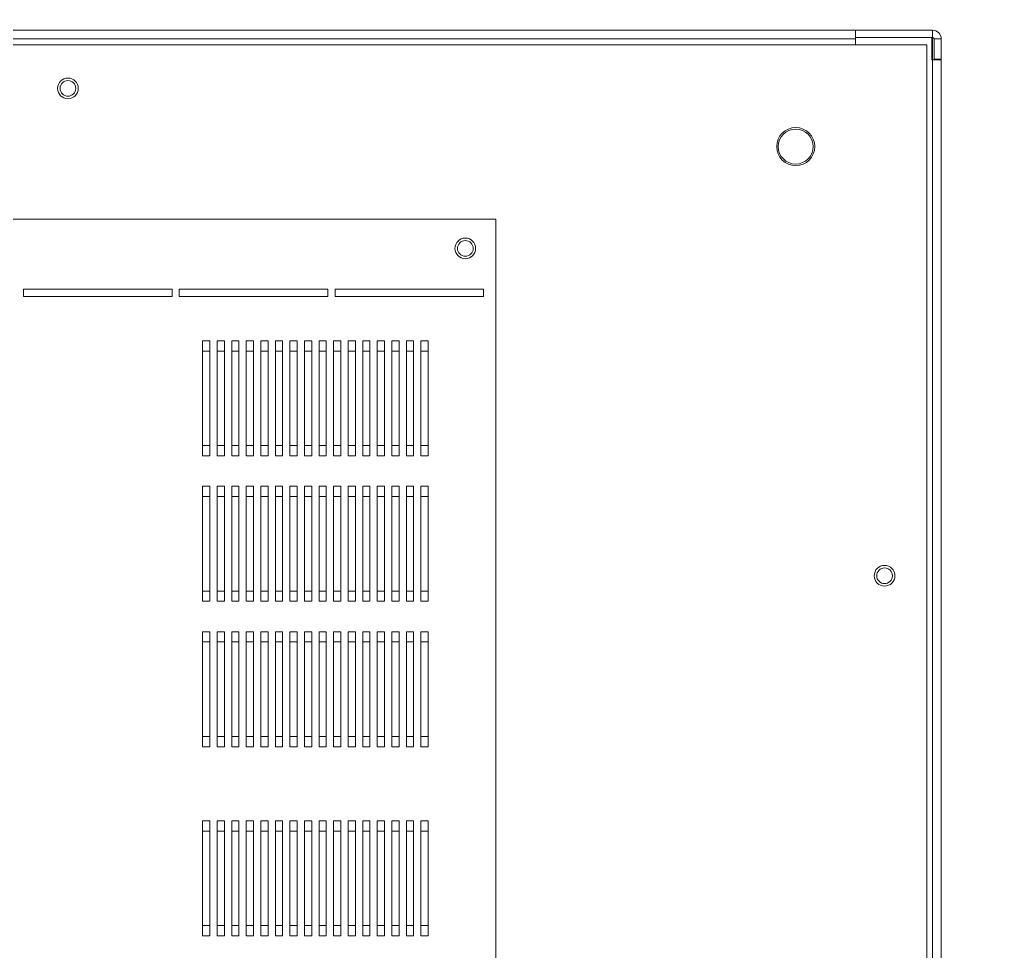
# Model space of a CAD drawing. Extents: x 758840 to 1108724, y -102573 to 143521.
# Drawn here: x 804017.5 to 804359, y 71526 to 71846.1 of the extents above; entities that cross this region are included whole.
import ezdxf
from ezdxf.xclip import XClip

# ---------------------------------------------------------------- set-up
doc = ezdxf.new("R2010")
doc.units = 0
doc.header["$LTSCALE"] = 1000
doc.header["$MEASUREMENT"] = 0
doc.layers.add('02电气-设备', color=255, linetype='Continuous')
doc.layers.add('钢盖板', color=6, linetype='Continuous')

# ---------------------------------------------------------------- blocks, each defined once
blk = doc.blocks.new('低压总进线柜')
at = {"linetype": 'Continuous', "lineweight": 15}
for p, q in [((-3, 1199), (-3, 10.2)), ((0, 10.2), (0, 1199)), ((2, 5), (2, 717.5)), ((150, 65), (150, 430.5)), ((173.25, 307.74), (173.25, 311.24)), ((175.75, 311.24), (173.25, 311.24)), ((175.75, 307.74), (175.75, 311.24)), ((178.25, 307.74), (178.25, 311.24)), ((180.75, 311.24), (178.25, 311.24)), ((180.75, 307.74), (180.75, 311.24)), ((183.25, 307.74), (183.25, 311.24)), ((185.75, 311.24), (183.25, 311.24)), ((185.75, 307.74), (185.75, 311.24)), ((188.25, 307.74), (188.25, 311.24)), ((190.75, 311.24), (188.25, 311.24)), ((190.75, 307.74), (190.75, 311.24)), ((193.25, 307.74), (193.25, 311.24)), ((195.75, 311.24), (193.25, 311.24)), ((195.75, 307.74), (195.75, 311.24)), ((198.25, 307.74), (198.25, 311.24)), ((200.75, 311.24), (198.25, 311.24)), ((200.75, 307.74), (200.75, 311.24)), ((203.25, 307.74), (203.25, 311.24)), ((205.75, 311.24), (203.25, 311.24)), ((205.75, 307.74), (205.75, 311.24)), ((208.25, 307.74), (208.25, 311.24)), ((210.75, 311.24), (208.25, 311.24)), ((210.75, 307.74), (210.75, 311.24)), ((213.25, 307.74), (213.25, 311.24)), ((215.75, 311.24), (213.25, 311.24)), ((215.75, 307.74), (215.75, 311.24)), ((218.25, 307.74), (218.25, 311.24)), ((220.75, 311.24), (218.25, 311.24)), ((220.75, 307.74), (220.75, 311.24)), ((223.25, 307.74), (223.25, 311.24)), ((225.75, 311.24), (223.25, 311.24)), ((225.75, 307.74), (225.75, 311.24)), ((228.25, 307.74), (228.25, 311.24)), ((230.75, 311.24), (228.25, 311.24)), ((230.75, 307.74), (230.75, 311.24)), ((233.25, 307.74), (233.25, 311.24)), ((235.75, 311.24), (233.25, 311.24)), ((235.75, 307.74), (235.75, 311.24)), ((238.25, 307.74), (238.25, 311.24)), ((240.75, 311.24), (238.25, 311.24)), ((240.75, 307.74), (240.75, 311.24)), ((243.25, 307.74), (243.25, 311.24)), ((245.75, 311.24), (243.25, 311.24)), ((245.75, 307.74), (245.75, 311.24)), ((248.25, 307.74), (248.25, 311.24)), ((250.75, 311.24), (248.25, 311.24)), ((250.75, 307.74), (250.75, 311.24)), ((175.75, 307.74), (173.25, 307.74)), ((173.25, 275.26), (173.25, 307.74)), ((175.75, 275.26), (175.75, 307.74)), ((180.75, 307.74), (178.25, 307.74)), ((178.25, 275.26), (178.25, 307.74)), ((180.75, 275.26), (180.75, 307.74)), ((185.75, 307.74), (183.25, 307.74)), ((183.25, 275.26), (183.25, 307.74)), ((185.75, 275.26), (185.75, 307.74)), ((190.75, 307.74), (188.25, 307.74)), ((188.25, 275.26), (188.25, 307.74)), ((190.75, 275.26), (190.75, 307.74)), ((195.75, 307.74), (193.25, 307.74)), ((193.25, 275.26), (193.25, 307.74)), ((195.75, 275.26), (195.75, 307.74)), ((200.75, 307.74), (198.25, 307.74)), ((198.25, 275.26), (198.25, 307.74)), ((200.75, 275.26), (200.75, 307.74)), ((205.75, 307.74), (203.25, 307.74)), ((203.25, 275.26), (203.25, 307.74)), ((205.75, 275.26), (205.75, 307.74)), ((210.75, 307.74), (208.25, 307.74)), ((208.25, 275.26), (208.25, 307.74)), ((210.75, 275.26), (210.75, 307.74)), ((215.75, 307.74), (213.25, 307.74)), ((213.25, 275.26), (213.25, 307.74)), ((215.75, 275.26), (215.75, 307.74)), ((220.75, 307.74), (218.25, 307.74)), ((218.25, 275.26), (218.25, 307.74)), ((220.75, 275.26), (220.75, 307.74)), ((225.75, 307.74), (223.25, 307.74)), ((223.25, 275.26), (223.25, 307.74)), ((225.75, 275.26), (225.75, 307.74)), ((230.75, 307.74), (228.25, 307.74)), ((228.25, 275.26), (228.25, 307.74)), ((230.75, 275.26), (230.75, 307.74)), ((235.75, 307.74), (233.25, 307.74)), ((233.25, 275.26), (233.25, 307.74)), ((235.75, 275.26), (235.75, 307.74)), ((240.75, 307.74), (238.25, 307.74)), ((238.25, 275.26), (238.25, 307.74)), ((240.75, 275.26), (240.75, 307.74)), ((245.75, 307.74), (243.25, 307.74)), ((243.25, 275.26), (243.25, 307.74)), ((245.75, 275.26), (245.75, 307.74)), ((250.75, 307.74), (248.25, 307.74)), ((248.25, 275.26), (248.25, 307.74)), ((250.75, 275.26), (250.75, 307.74)), ((175.75, 275.26), (173.25, 275.26)), ((173.25, 271.76), (173.25, 275.26)), ((175.75, 271.76), (175.75, 275.26)), ((180.75, 275.26), (178.25, 275.26)), ((178.25, 271.76), (178.25, 275.26)), ((180.75, 271.76), (180.75, 275.26)), ((185.75, 275.26), (183.25, 275.26)), ((183.25, 271.76), (183.25, 275.26)), ((185.75, 271.76), (185.75, 275.26)), ((190.75, 275.26), (188.25, 275.26)), ((188.25, 271.76), (188.25, 275.26)), ((190.75, 271.76), (190.75, 275.26)), ((195.75, 275.26), (193.25, 275.26)), ((193.25, 271.76), (193.25, 275.26)), ((195.75, 271.76), (195.75, 275.26)), ((200.75, 275.26), (198.25, 275.26)), ((198.25, 271.76), (198.25, 275.26)), ((200.75, 271.76), (200.75, 275.26)), ((205.75, 275.26), (203.25, 275.26)), ((203.25, 271.76), (203.25, 275.26)), ((205.75, 271.76), (205.75, 275.26)), ((210.75, 275.26), (208.25, 275.26)), ((208.25, 271.76), (208.25, 275.26)), ((210.75, 271.76), (210.75, 275.26)), ((215.75, 275.26), (213.25, 275.26)), ((213.25, 271.76), (213.25, 275.26)), ((215.75, 271.76), (215.75, 275.26)), ((220.75, 275.26), (218.25, 275.26)), ((218.25, 271.76), (218.25, 275.26)), ((220.75, 271.76), (220.75, 275.26)), ((225.75, 275.26), (223.25, 275.26)), ((223.25, 271.76), (223.25, 275.26)), ((225.75, 271.76), (225.75, 275.26)), ((230.75, 275.26), (228.25, 275.26)), ((228.25, 271.76), (228.25, 275.26)), ((230.75, 271.76), (230.75, 275.26)), ((235.75, 275.26), (233.25, 275.26)), ((233.25, 271.76), (233.25, 275.26)), ((235.75, 271.76), (235.75, 275.26)), ((240.75, 275.26), (238.25, 275.26)), ((238.25, 271.76), (238.25, 275.26)), ((240.75, 271.76), (240.75, 275.26)), ((245.75, 275.26), (243.25, 275.26)), ((243.25, 271.76), (243.25, 275.26)), ((245.75, 271.76), (245.75, 275.26)), ((250.75, 275.26), (248.25, 275.26)), ((248.25, 271.76), (248.25, 275.26)), ((250.75, 271.76), (250.75, 275.26)), ((173.25, 271.76), (175.75, 271.76)), ((178.25, 271.76), (180.75, 271.76)), ((183.25, 271.76), (185.75, 271.76)), ((188.25, 271.76), (190.75, 271.76)), ((193.25, 271.76), (195.75, 271.76)), ((198.25, 271.76), (200.75, 271.76)), ((203.25, 271.76), (205.75, 271.76)), ((208.25, 271.76), (210.75, 271.76)), ((213.25, 271.76), (215.75, 271.76)), ((218.25, 271.76), (220.75, 271.76)), ((223.25, 271.76), (225.75, 271.76)), ((228.25, 271.76), (230.75, 271.76)), ((233.25, 271.76), (235.75, 271.76)), ((238.25, 271.76), (240.75, 271.76)), ((243.25, 271.76), (245.75, 271.76)), ((248.25, 271.76), (250.75, 271.76)), ((175.75, 246.24), (173.25, 246.24)), ((173.25, 242.74), (173.25, 246.24)), ((175.75, 242.74), (175.75, 246.24)), ((180.75, 246.24), (178.25, 246.24)), ((178.25, 242.74), (178.25, 246.24)), ((180.75, 242.74), (180.75, 246.24)), ((185.75, 246.24), (183.25, 246.24)), ((183.25, 242.74), (183.25, 246.24)), ((185.75, 242.74), (185.75, 246.24)), ((190.75, 246.24), (188.25, 246.24)), ((188.25, 242.74), (188.25, 246.24)), ((190.75, 242.74), (190.75, 246.24)), ((195.75, 246.24), (193.25, 246.24)), ((193.25, 242.74), (193.25, 246.24)), ((195.75, 242.74), (195.75, 246.24)), ((200.75, 246.24), (198.25, 246.24)), ((198.25, 242.74), (198.25, 246.24)), ((200.75, 242.74), (200.75, 246.24)), ((205.75, 246.24), (203.25, 246.24)), ((203.25, 242.74), (203.25, 246.24)), ((205.75, 242.74), (205.75, 246.24)), ((210.75, 246.24), (208.25, 246.24)), ((208.25, 242.74), (208.25, 246.24)), ((210.75, 242.74), (210.75, 246.24)), ((215.75, 246.24), (213.25, 246.24)), ((213.25, 242.74), (213.25, 246.24)), ((215.75, 242.74), (215.75, 246.24)), ((220.75, 246.24), (218.25, 246.24)), ((218.25, 242.74), (218.25, 246.24)), ((220.75, 242.74), (220.75, 246.24)), ((225.75, 246.24), (223.25, 246.24)), ((223.25, 242.74), (223.25, 246.24)), ((225.75, 242.74), (225.75, 246.24)), ((230.75, 246.24), (228.25, 246.24)), ((228.25, 242.74), (228.25, 246.24)), ((230.75, 242.74), (230.75, 246.24)), ((235.75, 246.24), (233.25, 246.24)), ((233.25, 242.74), (233.25, 246.24)), ((235.75, 242.74), (235.75, 246.24)), ((240.75, 246.24), (238.25, 246.24)), ((238.25, 242.74), (238.25, 246.24)), ((240.75, 242.74), (240.75, 246.24)), ((245.75, 246.24), (243.25, 246.24)), ((243.25, 242.74), (243.25, 246.24)), ((245.75, 242.74), (245.75, 246.24)), ((250.75, 246.24), (248.25, 246.24)), ((248.25, 242.74), (248.25, 246.24)), ((250.75, 242.74), (250.75, 246.24)), ((175.75, 242.74), (173.25, 242.74)), ((173.25, 210.26), (173.25, 242.74)), ((175.75, 210.26), (175.75, 242.74)), ((180.75, 242.74), (178.25, 242.74)), ((178.25, 210.26), (178.25, 242.74)), ((180.75, 210.26), (180.75, 242.74)), ((185.75, 242.74), (183.25, 242.74)), ((183.25, 210.26), (183.25, 242.74)), ((185.75, 210.26), (185.75, 242.74)), ((190.75, 242.74), (188.25, 242.74)), ((188.25, 210.26), (188.25, 242.74)), ((190.75, 210.26), (190.75, 242.74)), ((195.75, 242.74), (193.25, 242.74)), ((193.25, 210.26), (193.25, 242.74)), ((195.75, 210.26), (195.75, 242.74)), ((200.75, 242.74), (198.25, 242.74)), ((198.25, 210.26), (198.25, 242.74)), ((200.75, 210.26), (200.75, 242.74)), ((205.75, 242.74), (203.25, 242.74)), ((203.25, 210.26), (203.25, 242.74)), ((205.75, 210.26), (205.75, 242.74)), ((210.75, 242.74), (208.25, 242.74)), ((208.25, 210.26), (208.25, 242.74)), ((210.75, 210.26), (210.75, 242.74)), ((215.75, 242.74), (213.25, 242.74)), ((213.25, 210.26), (213.25, 242.74)), ((215.75, 210.26), (215.75, 242.74)), ((220.75, 242.74), (218.25, 242.74)), ((218.25, 210.26), (218.25, 242.74)), ((220.75, 210.26), (220.75, 242.74)), ((225.75, 242.74), (223.25, 242.74)), ((223.25, 210.26), (223.25, 242.74)), ((225.75, 210.26), (225.75, 242.74)), ((230.75, 242.74), (228.25, 242.74)), ((228.25, 210.26), (228.25, 242.74)), ((230.75, 210.26), (230.75, 242.74)), ((235.75, 242.74), (233.25, 242.74)), ((233.25, 210.26), (233.25, 242.74)), ((235.75, 210.26), (235.75, 242.74)), ((240.75, 242.74), (238.25, 242.74)), ((238.25, 210.26), (238.25, 242.74)), ((240.75, 210.26), (240.75, 242.74)), ((245.75, 242.74), (243.25, 242.74)), ((243.25, 210.26), (243.25, 242.74)), ((245.75, 210.26), (245.75, 242.74)), ((250.75, 242.74), (248.25, 242.74)), ((248.25, 210.26), (248.25, 242.74)), ((250.75, 210.26), (250.75, 242.74)), ((175.75, 210.26), (173.25, 210.26)), ((173.25, 206.76), (173.25, 210.26)), ((175.75, 206.76), (175.75, 210.26)), ((180.75, 210.26), (178.25, 210.26)), ((178.25, 206.76), (178.25, 210.26)), ((180.75, 206.76), (180.75, 210.26)), ((185.75, 210.26), (183.25, 210.26)), ((183.25, 206.76), (183.25, 210.26)), ((185.75, 206.76), (185.75, 210.26)), ((190.75, 210.26), (188.25, 210.26)), ((188.25, 206.76), (188.25, 210.26)), ((190.75, 206.76), (190.75, 210.26)), ((195.75, 210.26), (193.25, 210.26)), ((193.25, 206.76), (193.25, 210.26)), ((195.75, 206.76), (195.75, 210.26)), ((200.75, 210.26), (198.25, 210.26)), ((198.25, 206.76), (198.25, 210.26)), ((200.75, 206.76), (200.75, 210.26)), ((205.75, 210.26), (203.25, 210.26)), ((203.25, 206.76), (203.25, 210.26)), ((205.75, 206.76), (205.75, 210.26)), ((210.75, 210.26), (208.25, 210.26)), ((208.25, 206.76), (208.25, 210.26)), ((210.75, 206.76), (210.75, 210.26)), ((215.75, 210.26), (213.25, 210.26)), ((213.25, 206.76), (213.25, 210.26)), ((215.75, 206.76), (215.75, 210.26)), ((220.75, 210.26), (218.25, 210.26)), ((218.25, 206.76), (218.25, 210.26)), ((220.75, 206.76), (220.75, 210.26)), ((225.75, 210.26), (223.25, 210.26)), ((223.25, 206.76), (223.25, 210.26)), ((225.75, 206.76), (225.75, 210.26)), ((230.75, 210.26), (228.25, 210.26)), ((228.25, 206.76), (228.25, 210.26)), ((230.75, 206.76), (230.75, 210.26)), ((235.75, 210.26), (233.25, 210.26)), ((233.25, 206.76), (233.25, 210.26)), ((235.75, 206.76), (235.75, 210.26)), ((240.75, 210.26), (238.25, 210.26)), ((238.25, 206.76), (238.25, 210.26)), ((240.75, 206.76), (240.75, 210.26)), ((245.75, 210.26), (243.25, 210.26)), ((243.25, 206.76), (243.25, 210.26)), ((245.75, 206.76), (245.75, 210.26)), ((250.75, 210.26), (248.25, 210.26)), ((248.25, 206.76), (248.25, 210.26)), ((250.75, 206.76), (250.75, 210.26)), ((173.25, 206.76), (175.75, 206.76)), ((178.25, 206.76), (180.75, 206.76)), ((183.25, 206.76), (185.75, 206.76)), ((188.25, 206.76), (190.75, 206.76)), ((193.25, 206.76), (195.75, 206.76)), ((198.25, 206.76), (200.75, 206.76)), ((203.25, 206.76), (205.75, 206.76)), ((208.25, 206.76), (210.75, 206.76)), ((213.25, 206.76), (215.75, 206.76)), ((218.25, 206.76), (220.75, 206.76)), ((223.25, 206.76), (225.75, 206.76)), ((228.25, 206.76), (230.75, 206.76)), ((233.25, 206.76), (235.75, 206.76)), ((238.25, 206.76), (240.75, 206.76)), ((243.25, 206.76), (245.75, 206.76)), ((248.25, 206.76), (250.75, 206.76)), ((175.75, 196.24), (173.25, 196.24)), ((173.25, 192.74), (173.25, 196.24)), ((175.75, 192.74), (175.75, 196.24)), ((180.75, 196.24), (178.25, 196.24)), ((178.25, 192.74), (178.25, 196.24)), ((180.75, 192.74), (180.75, 196.24)), ((185.75, 196.24), (183.25, 196.24)), ((183.25, 192.74), (183.25, 196.24)), ((185.75, 192.74), (185.75, 196.24)), ((190.75, 196.24), (188.25, 196.24)), ((188.25, 192.74), (188.25, 196.24)), ((190.75, 192.74), (190.75, 196.24)), ((195.75, 196.24), (193.25, 196.24)), ((193.25, 192.74), (193.25, 196.24)), ((195.75, 192.74), (195.75, 196.24)), ((200.75, 196.24), (198.25, 196.24)), ((198.25, 192.74), (198.25, 196.24)), ((200.75, 192.74), (200.75, 196.24)), ((205.75, 196.24), (203.25, 196.24)), ((203.25, 192.74), (203.25, 196.24)), ((205.75, 192.74), (205.75, 196.24)), ((210.75, 196.24), (208.25, 196.24)), ((208.25, 192.74), (208.25, 196.24)), ((210.75, 192.74), (210.75, 196.24)), ((215.75, 196.24), (213.25, 196.24)), ((213.25, 192.74), (213.25, 196.24)), ((215.75, 192.74), (215.75, 196.24)), ((220.75, 196.24), (218.25, 196.24)), ((218.25, 192.74), (218.25, 196.24)), ((220.75, 192.74), (220.75, 196.24)), ((225.75, 196.24), (223.25, 196.24)), ((223.25, 192.74), (223.25, 196.24)), ((225.75, 192.74), (225.75, 196.24)), ((230.75, 196.24), (228.25, 196.24)), ((228.25, 192.74), (228.25, 196.24)), ((230.75, 192.74), (230.75, 196.24)), ((235.75, 196.24), (233.25, 196.24)), ((233.25, 192.74), (233.25, 196.24)), ((235.75, 192.74), (235.75, 196.24)), ((240.75, 196.24), (238.25, 196.24)), ((238.25, 192.74), (238.25, 196.24)), ((240.75, 192.74), (240.75, 196.24)), ((245.75, 196.24), (243.25, 196.24)), ((243.25, 192.74), (243.25, 196.24)), ((245.75, 192.74), (245.75, 196.24)), ((250.75, 196.24), (248.25, 196.24)), ((248.25, 192.74), (248.25, 196.24)), ((250.75, 192.74), (250.75, 196.24)), ((175.75, 192.74), (173.25, 192.74)), ((173.25, 160.26), (173.25, 192.74)), ((175.75, 160.26), (175.75, 192.74)), ((180.75, 192.74), (178.25, 192.74)), ((178.25, 160.26), (178.25, 192.74)), ((180.75, 160.26), (180.75, 192.74)), ((185.75, 192.74), (183.25, 192.74)), ((183.25, 160.26), (183.25, 192.74)), ((185.75, 160.26), (185.75, 192.74)), ((190.75, 192.74), (188.25, 192.74)), ((188.25, 160.26), (188.25, 192.74)), ((190.75, 160.26), (190.75, 192.74)), ((195.75, 192.74), (193.25, 192.74)), ((193.25, 160.26), (193.25, 192.74)), ((195.75, 160.26), (195.75, 192.74)), ((200.75, 192.74), (198.25, 192.74)), ((198.25, 160.26), (198.25, 192.74)), ((200.75, 160.26), (200.75, 192.74)), ((205.75, 192.74), (203.25, 192.74)), ((203.25, 160.26), (203.25, 192.74)), ((205.75, 160.26), (205.75, 192.74)), ((210.75, 192.74), (208.25, 192.74)), ((208.25, 160.26), (208.25, 192.74)), ((210.75, 160.26), (210.75, 192.74)), ((215.75, 192.74), (213.25, 192.74)), ((213.25, 160.26), (213.25, 192.74)), ((215.75, 160.26), (215.75, 192.74)), ((220.75, 192.74), (218.25, 192.74)), ((218.25, 160.26), (218.25, 192.74)), ((220.75, 160.26), (220.75, 192.74)), ((225.75, 192.74), (223.25, 192.74)), ((223.25, 160.26), (223.25, 192.74)), ((225.75, 160.26), (225.75, 192.74)), ((230.75, 192.74), (228.25, 192.74)), ((228.25, 160.26), (228.25, 192.74)), ((230.75, 160.26), (230.75, 192.74)), ((235.75, 192.74), (233.25, 192.74)), ((233.25, 160.26), (233.25, 192.74)), ((235.75, 160.26), (235.75, 192.74)), ((240.75, 192.74), (238.25, 192.74)), ((238.25, 160.26), (238.25, 192.74)), ((240.75, 160.26), (240.75, 192.74)), ((245.75, 192.74), (243.25, 192.74)), ((243.25, 160.26), (243.25, 192.74)), ((245.75, 160.26), (245.75, 192.74)), ((250.75, 192.74), (248.25, 192.74)), ((248.25, 160.26), (248.25, 192.74)), ((250.75, 160.26), (250.75, 192.74)), ((175.75, 160.26), (173.25, 160.26)), ((173.25, 156.76), (173.25, 160.26)), ((175.75, 156.76), (175.75, 160.26)), ((180.75, 160.26), (178.25, 160.26)), ((178.25, 156.76), (178.25, 160.26)), ((180.75, 156.76), (180.75, 160.26)), ((185.75, 160.26), (183.25, 160.26)), ((183.25, 156.76), (183.25, 160.26)), ((185.75, 156.76), (185.75, 160.26)), ((190.75, 160.26), (188.25, 160.26)), ((188.25, 156.76), (188.25, 160.26)), ((190.75, 156.76), (190.75, 160.26)), ((195.75, 160.26), (193.25, 160.26)), ((193.25, 156.76), (193.25, 160.26)), ((195.75, 156.76), (195.75, 160.26)), ((200.75, 160.26), (198.25, 160.26)), ((198.25, 156.76), (198.25, 160.26)), ((200.75, 156.76), (200.75, 160.26)), ((205.75, 160.26), (203.25, 160.26)), ((203.25, 156.76), (203.25, 160.26)), ((205.75, 156.76), (205.75, 160.26)), ((210.75, 160.26), (208.25, 160.26)), ((208.25, 156.76), (208.25, 160.26)), ((210.75, 156.76), (210.75, 160.26)), ((215.75, 160.26), (213.25, 160.26)), ((213.25, 156.76), (213.25, 160.26)), ((215.75, 156.76), (215.75, 160.26)), ((220.75, 160.26), (218.25, 160.26)), ((218.25, 156.76), (218.25, 160.26)), ((220.75, 156.76), (220.75, 160.26)), ((225.75, 160.26), (223.25, 160.26)), ((223.25, 156.76), (223.25, 160.26)), ((225.75, 156.76), (225.75, 160.26)), ((230.75, 160.26), (228.25, 160.26)), ((228.25, 156.76), (228.25, 160.26)), ((230.75, 156.76), (230.75, 160.26)), ((235.75, 160.26), (233.25, 160.26)), ((233.25, 156.76), (233.25, 160.26)), ((235.75, 156.76), (235.75, 160.26)), ((240.75, 160.26), (238.25, 160.26)), ((238.25, 156.76), (238.25, 160.26)), ((240.75, 156.76), (240.75, 160.26)), ((245.75, 160.26), (243.25, 160.26)), ((243.25, 156.76), (243.25, 160.26)), ((245.75, 156.76), (245.75, 160.26)), ((250.75, 160.26), (248.25, 160.26)), ((248.25, 156.76), (248.25, 160.26)), ((250.75, 156.76), (250.75, 160.26)), ((173.25, 156.76), (175.75, 156.76)), ((178.25, 156.76), (180.75, 156.76)), ((183.25, 156.76), (185.75, 156.76)), ((188.25, 156.76), (190.75, 156.76)), ((193.25, 156.76), (195.75, 156.76)), ((198.25, 156.76), (200.75, 156.76)), ((203.25, 156.76), (205.75, 156.76)), ((208.25, 156.76), (210.75, 156.76)), ((213.25, 156.76), (215.75, 156.76)), ((218.25, 156.76), (220.75, 156.76)), ((223.25, 156.76), (225.75, 156.76)), ((228.25, 156.76), (230.75, 156.76)), ((233.25, 156.76), (235.75, 156.76)), ((238.25, 156.76), (240.75, 156.76)), ((243.25, 156.76), (245.75, 156.76)), ((248.25, 156.76), (250.75, 156.76)), ((175.75, 146.24), (173.25, 146.24)), ((173.25, 142.74), (173.25, 146.24)), ((175.75, 142.74), (175.75, 146.24)), ((180.75, 146.24), (178.25, 146.24)), ((178.25, 142.74), (178.25, 146.24)), ((180.75, 142.74), (180.75, 146.24)), ((185.75, 146.24), (183.25, 146.24)), ((183.25, 142.74), (183.25, 146.24)), ((185.75, 142.74), (185.75, 146.24)), ((190.75, 146.24), (188.25, 146.24)), ((188.25, 142.74), (188.25, 146.24)), ((190.75, 142.74), (190.75, 146.24)), ((195.75, 146.24), (193.25, 146.24)), ((193.25, 142.74), (193.25, 146.24)), ((195.75, 142.74), (195.75, 146.24)), ((200.75, 146.24), (198.25, 146.24)), ((198.25, 142.74), (198.25, 146.24)), ((200.75, 142.74), (200.75, 146.24)), ((205.75, 146.24), (203.25, 146.24)), ((203.25, 142.74), (203.25, 146.24)), ((205.75, 142.74), (205.75, 146.24)), ((210.75, 146.24), (208.25, 146.24)), ((208.25, 142.74), (208.25, 146.24)), ((210.75, 142.74), (210.75, 146.24)), ((215.75, 146.24), (213.25, 146.24)), ((213.25, 142.74), (213.25, 146.24)), ((215.75, 142.74), (215.75, 146.24)), ((220.75, 146.24), (218.25, 146.24)), ((218.25, 142.74), (218.25, 146.24)), ((220.75, 142.74), (220.75, 146.24)), ((225.75, 146.24), (223.25, 146.24)), ((223.25, 142.74), (223.25, 146.24)), ((225.75, 142.74), (225.75, 146.24)), ((230.75, 146.24), (228.25, 146.24)), ((228.25, 142.74), (228.25, 146.24)), ((230.75, 142.74), (230.75, 146.24)), ((235.75, 146.24), (233.25, 146.24)), ((233.25, 142.74), (233.25, 146.24)), ((235.75, 142.74), (235.75, 146.24)), ((240.75, 146.24), (238.25, 146.24)), ((238.25, 142.74), (238.25, 146.24)), ((240.75, 142.74), (240.75, 146.24)), ((245.75, 146.24), (243.25, 146.24)), ((243.25, 142.74), (243.25, 146.24)), ((245.75, 142.74), (245.75, 146.24)), ((250.75, 146.24), (248.25, 146.24)), ((248.25, 142.74), (248.25, 146.24)), ((250.75, 142.74), (250.75, 146.24)), ((175.75, 142.74), (173.25, 142.74)), ((173.25, 110.26), (173.25, 142.74)), ((175.75, 110.26), (175.75, 142.74)), ((180.75, 142.74), (178.25, 142.74)), ((178.25, 110.26), (178.25, 142.74)), ((180.75, 110.26), (180.75, 142.74)), ((185.75, 142.74), (183.25, 142.74)), ((183.25, 110.26), (183.25, 142.74)), ((185.75, 110.26), (185.75, 142.74)), ((190.75, 142.74), (188.25, 142.74)), ((188.25, 110.26), (188.25, 142.74)), ((190.75, 110.26), (190.75, 142.74)), ((195.75, 142.74), (193.25, 142.74)), ((193.25, 110.26), (193.25, 142.74)), ((195.75, 110.26), (195.75, 142.74)), ((200.75, 142.74), (198.25, 142.74)), ((198.25, 110.26), (198.25, 142.74)), ((200.75, 110.26), (200.75, 142.74)), ((205.75, 142.74), (203.25, 142.74)), ((203.25, 110.26), (203.25, 142.74)), ((205.75, 110.26), (205.75, 142.74)), ((210.75, 142.74), (208.25, 142.74)), ((208.25, 110.26), (208.25, 142.74)), ((210.75, 110.26), (210.75, 142.74)), ((215.75, 142.74), (213.25, 142.74)), ((213.25, 110.26), (213.25, 142.74)), ((215.75, 110.26), (215.75, 142.74)), ((220.75, 142.74), (218.25, 142.74)), ((218.25, 110.26), (218.25, 142.74)), ((220.75, 110.26), (220.75, 142.74)), ((225.75, 142.74), (223.25, 142.74)), ((223.25, 110.26), (223.25, 142.74)), ((225.75, 110.26), (225.75, 142.74)), ((230.75, 142.74), (228.25, 142.74)), ((228.25, 110.26), (228.25, 142.74)), ((230.75, 110.26), (230.75, 142.74)), ((235.75, 142.74), (233.25, 142.74)), ((233.25, 110.26), (233.25, 142.74)), ((235.75, 110.26), (235.75, 142.74)), ((240.75, 142.74), (238.25, 142.74)), ((238.25, 110.26), (238.25, 142.74)), ((240.75, 110.26), (240.75, 142.74)), ((245.75, 142.74), (243.25, 142.74)), ((243.25, 110.26), (243.25, 142.74)), ((245.75, 110.26), (245.75, 142.74)), ((250.75, 142.74), (248.25, 142.74)), ((248.25, 110.26), (248.25, 142.74)), ((250.75, 110.26), (250.75, 142.74)), ((175.75, 110.26), (173.25, 110.26)), ((173.25, 106.76), (173.25, 110.26)), ((175.75, 106.76), (175.75, 110.26)), ((180.75, 110.26), (178.25, 110.26)), ((178.25, 106.76), (178.25, 110.26)), ((180.75, 106.76), (180.75, 110.26)), ((185.75, 110.26), (183.25, 110.26)), ((183.25, 106.76), (183.25, 110.26)), ((185.75, 106.76), (185.75, 110.26)), ((190.75, 110.26), (188.25, 110.26)), ((188.25, 106.76), (188.25, 110.26)), ((190.75, 106.76), (190.75, 110.26)), ((195.75, 110.26), (193.25, 110.26)), ((193.25, 106.76), (193.25, 110.26)), ((195.75, 106.76), (195.75, 110.26)), ((200.75, 110.26), (198.25, 110.26)), ((198.25, 106.76), (198.25, 110.26)), ((200.75, 106.76), (200.75, 110.26)), ((205.75, 110.26), (203.25, 110.26)), ((203.25, 106.76), (203.25, 110.26)), ((205.75, 106.76), (205.75, 110.26)), ((210.75, 110.26), (208.25, 110.26)), ((208.25, 106.76), (208.25, 110.26)), ((210.75, 106.76), (210.75, 110.26)), ((215.75, 110.26), (213.25, 110.26)), ((213.25, 106.76), (213.25, 110.26)), ((215.75, 106.76), (215.75, 110.26)), ((220.75, 110.26), (218.25, 110.26)), ((218.25, 106.76), (218.25, 110.26)), ((220.75, 106.76), (220.75, 110.26)), ((225.75, 110.26), (223.25, 110.26)), ((223.25, 106.76), (223.25, 110.26)), ((225.75, 106.76), (225.75, 110.26)), ((230.75, 110.26), (228.25, 110.26)), ((228.25, 106.76), (228.25, 110.26)), ((230.75, 106.76), (230.75, 110.26)), ((235.75, 110.26), (233.25, 110.26)), ((233.25, 106.76), (233.25, 110.26)), ((235.75, 106.76), (235.75, 110.26)), ((240.75, 110.26), (238.25, 110.26)), ((238.25, 106.76), (238.25, 110.26)), ((240.75, 106.76), (240.75, 110.26)), ((245.75, 110.26), (243.25, 110.26)), ((243.25, 106.76), (243.25, 110.26)), ((245.75, 106.76), (245.75, 110.26)), ((250.75, 110.26), (248.25, 110.26)), ((248.25, 106.76), (248.25, 110.26)), ((250.75, 106.76), (250.75, 110.26)), ((173.25, 106.76), (175.75, 106.76)), ((178.25, 106.76), (180.75, 106.76)), ((183.25, 106.76), (185.75, 106.76)), ((188.25, 106.76), (190.75, 106.76)), ((193.25, 106.76), (195.75, 106.76)), ((198.25, 106.76), (200.75, 106.76)), ((203.25, 106.76), (205.75, 106.76)), ((208.25, 106.76), (210.75, 106.76)), ((213.25, 106.76), (215.75, 106.76)), ((218.25, 106.76), (220.75, 106.76)), ((223.25, 106.76), (225.75, 106.76)), ((228.25, 106.76), (230.75, 106.76)), ((233.25, 106.76), (235.75, 106.76)), ((238.25, 106.76), (240.75, 106.76)), ((243.25, 106.76), (245.75, 106.76)), ((248.25, 106.76), (250.75, 106.76)), ((154.25, 89), (154.25, 91.5)), ((154.25, 91.5), (205.25, 91.5)), ((205.25, 89), (154.25, 89)), ((205.25, 91.5), (205.25, 89)), ((207.75, 89), (207.75, 91.5)), ((207.75, 91.5), (258.75, 91.5)), ((258.75, 89), (207.75, 89)), ((258.75, 91.5), (258.75, 89)), ((261.25, 91.5), (312.25, 91.5)), ((261.25, 89), (261.25, 91.5)), ((312.25, 89), (261.25, 89)), ((312.25, 91.5), (312.25, 89)), ((584, 65), (150, 65)), ((-3, 10.2), (0, 10.2)), ((-3, 10.2), (-3, 10)), ((-0.5, 10), (-3, 10)), ((-3, 10), (-3, 3)), ((-0.5, 10.2), (-0.5, 10)), ((-0.5, 10), (-0.5, 3)), ((0, 10.2), (0.3, 10.2)), ((0, 10.2), (0, 2.5)), ((0.3, 10.2), (0.3, 2.5)), ((1192, 5), (2, 5)), ((26.5, 2.5), (26.5, 5)), ((26.5, 5), (26.5, 3)), ((-0.5, 3), (-3, 3)), ((0.3, 2.5), (0, 2.5)), ((0, 2.5), (0, 0)), ((26.5, 0), (0, 0)), ((0.3, 2.5), (26.5, 2.5)), ((1167.5, 3), (26.5, 3)), ((26.5, 2.5), (26.5, 0.76)), ((26.5, 0), (26.5, 0.76)), ((26.5, 0), (1167.5, 0))]:
    blk.add_line(p, q, dxfattribs=at)
for centre, radius in [((16.5, 187.5), 3.55), ((16.5, 187.5), 2.7), ((160.5, 75), 3.55), ((160.5, 75), 2.7), ((47, 40), 6.55), ((47, 40), 6), ((297, 20), 3.55), ((297, 20), 2.7)]:
    blk.add_circle(centre, radius, dxfattribs=at)
for radius in [3, 0.5]:
    blk.add_arc((0, 3), radius, 180, 270, dxfattribs=at)
blk = doc.blocks.new('BD4-PAL0101-LVPM-01')
at = {"layer": '02电气-设备', "color": 5, "ltscale": 5, "rotation": 180}
blk.add_blockref('低压总进线柜', (8318306.06, -4137501.09), dxfattribs=at)
blk = doc.blocks.new('A$C675A25EF')
at = {"layer": '钢盖板'}
h = blk.add_hatch(dxfattribs=at)
h.set_pattern_fill('ANSI31', color=8, scale=500)
h.set_pattern_definition([(45, (0, 0), (-561.266, 561.266), [])])
edge = h.paths.add_edge_path()
edge.add_line((17031.33, -23542.03), (-335.1, -23542.03))
edge.add_line((-335.1, -23542.03), (-335.1, -32435.91))
edge.add_line((-335.1, -32435.91), (364.9, -32435.91))
edge.add_line((364.9, -32435.91), (364.9, -24242.03))
edge.add_line((364.9, -24242.03), (17031.33, -24242.03))

msp = doc.modelspace()

# ---------------------------------------------------------------- block references
at = {"layer": '02电气-设备'}
msp.add_blockref('BD4-PAL0101-LVPM-01', (-7513975.04, 4209343.63), dxfattribs=at)
at = {"layer": '钢盖板', "color": 8}
ref = msp.add_blockref('A$C675A25EF', (789811.69, 45785.61), dxfattribs=dict(at, xscale=-1, rotation=180))
XClip(ref).set_block_clipping_path([(-928.670863559, -70942.9526504109), (122721.3291515426, 2298.0898296545)])

doc.saveas('drawing.dxf')
